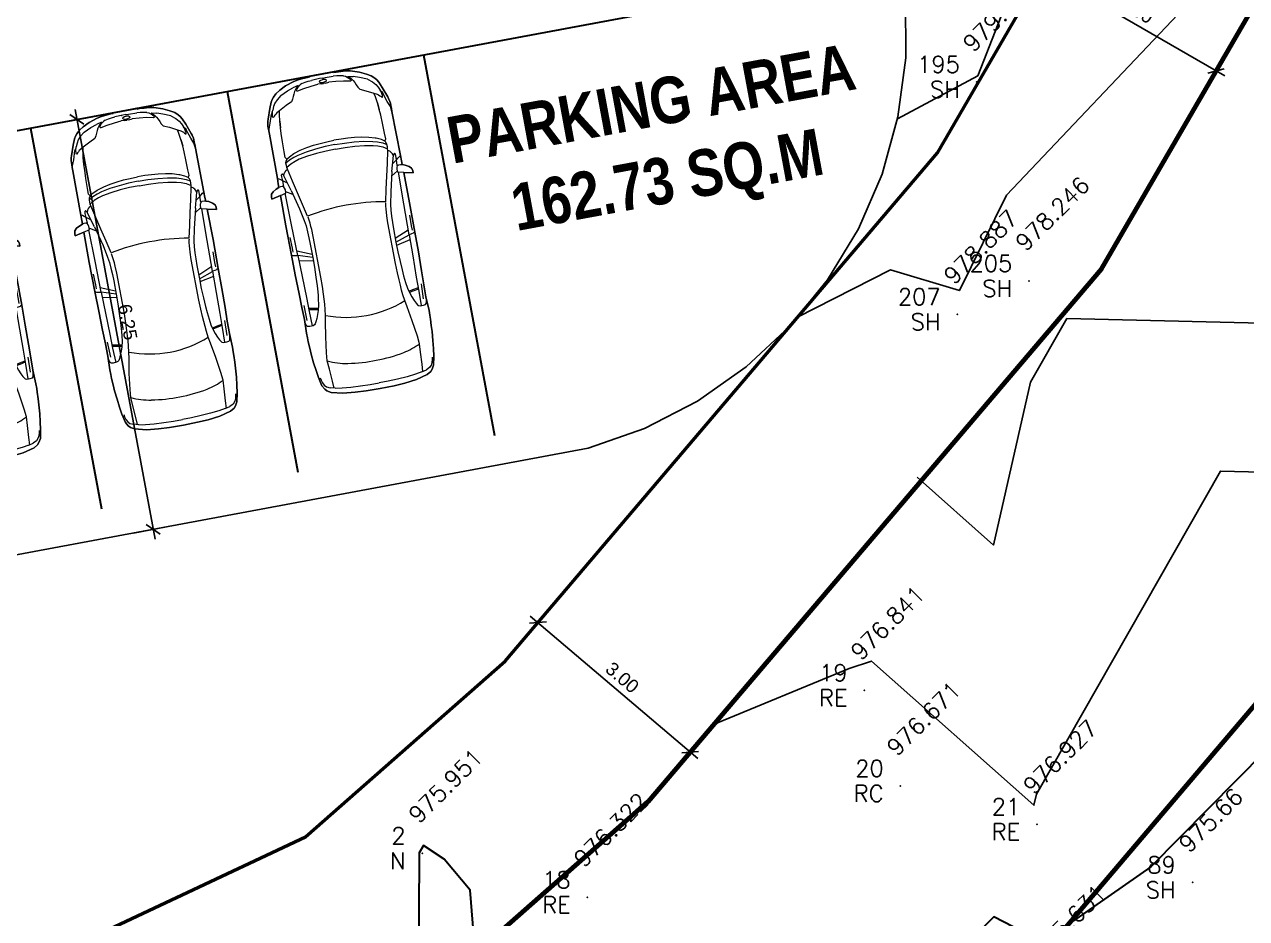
# Model space of a CAD drawing. Header units: metres. Extents: x 319894 to 3389272, y 120 to 6136017.
# Drawn here: x 321063.72 to 321082.06, y 3067878.59 to 3067892.01 of the extents above; entities that cross this region are included whole.
import ezdxf
from ezdxf.enums import TextEntityAlignment as Align

# ---------------------------------------------------------------- set-up
doc = ezdxf.new("R2010")
doc.units = ezdxf.units.M
doc.header["$MEASUREMENT"] = 0
doc.layers.get('Defpoints').update_dxf_attribs({"color": 254})
for name, color, linetype, lineweight in [('A-Furn', 254, 'Continuous', 0), ('a_MUEBLE', 255, 'Continuous', 5), ('wall', 4, 'Continuous', 30)]:
    doc.layers.add(name, color=color, linetype=linetype, lineweight=lineweight)
for name, color, linetype in [('Contour', 254, 'Continuous'), ('Index_Contour', 8, 'Continuous'), ('N', 7, 'Continuous'), ('Points', 7, 'Continuous'), ('Points-ELV', 6, 'Continuous'), ('Points-NUM', 4, 'Continuous'), ('Points-TXT', 3, 'Continuous'), ('RC', 7, 'Continuous'), ('RE', 7, 'Continuous'), ('S-DIM', 7, 'Continuous'), ('SH', 7, 'Continuous'), ('TEXT', 255, 'Continuous')]:
    doc.layers.add(name, color=color, linetype=linetype)
doc.styles.add('romans', font='romans.shx')
doc.styles.get("Standard").update_dxf_attribs({"font": 'arial.ttf'})
doc.dimstyles.get("Standard").update_dxf_attribs({"dimtxt": 0.2, "dimasz": 0.18, "dimexe": 0.2, "dimexo": 0.2, "dimgap": 0.09, "dimtad": 1, "dimzin": 0, "dimdsep": 46, "dimtxsty": 'Standard', "dimblk": 'OBLIQUE', "dimcen": 0.09, "dimdle": 0.15, "dimclrt": 7, "dimadec": 0, "dimazin": 0, "dimtfac": 1, "dimtofl": 0, "dimtmove": 0, "dimatfit": 3, "dimfxl": 0.3, "dimfxlon": 1, "dimtfillclr": 2, "dimtolj": 1, "dimtzin": 0, "dimarcsym": 0})

# ---------------------------------------------------------------- blocks, each defined once
blk = doc.blocks.new('POINTS')
at = {"layer": 'Points'}
blk.add_line((0, 0), (0, 0), dxfattribs=at)
blk.add_point((0, 0), dxfattribs=at)
at = {"layer": 'Points-ELV', "style": 'romans'}
blk.add_attdef('ELEV', text='', height=1, rotation=45, dxfattribs=at).set_placement((0, 0), align=Align.BOTTOM_LEFT)
at = {"layer": 'Points-NUM', "style": 'romans'}
blk.add_attdef('PTNUM', text='', height=1, dxfattribs=at).set_placement((0, 0), align=Align.BOTTOM_RIGHT)
at = {"layer": 'Points-TXT', "style": 'romans'}
blk.add_attdef('DESC', text='', height=1, dxfattribs=at).set_placement((0, 0), align=Align.BOTTOM_RIGHT)
blk = doc.blocks.new('SIT4')
at = {"color": 7}
for p, q in [((320356.818, 3067728.062, 1969.362), (320349.385, 3067719.328, 1969.362)), ((320356.818, 3067728.062, 987.586), (320349.385, 3067719.328, 987.586)), ((320349.385, 3067719.328, 987.586), (320356.818, 3067728.062, 987.586))]:
    blk.add_line(p, q, dxfattribs=at)
at = {"color": 1, "elevation": 987.586}
blk.add_lwpolyline([(320311.03, 3067797.459), (320298.566, 3067783.015), (320298.855, 3067776.316), (320293.441, 3067769.683), (320295.803, 3067764.568), (320294.773, 3067759.718), (320296.035, 3067743.401), (320300.28, 3067731.268), (320306.229, 3067716.969), (320315.045, 3067713.02), (320325.063, 3067714.996), (320328.066, 3067715.293), (320335.229, 3067717.481), (320341.617, 3067720.482), (320345.096, 3067723.545), (320351.898, 3067731.539), (320355.884, 3067738.417), (320358.002, 3067746.064), (320360.455, 3067757.695), (320361.102, 3067761.434), (320353.282, 3067760.331), (320350.46, 3067769.953), (320338.771, 3067776.828), (320320.261, 3067793.321)], dxfattribs=at)
at = {"color": 5, "lineweight": 30}
blk.add_lwpolyline([(320355.64, 3067725.6), (320352.637, 3067722.567), (320351.02, 3067721.438), (320350.284, 3067721.815), (320347.999, 3067719.494), (320346.825, 3067718.127), (320346.601, 3067716.252), (320346.086, 3067716.048), (320345.755, 3067715.993), (320343.635, 3067715.708), (320342.695, 3067715.801), (320342.819, 3067717.381), (320342.426, 3067722.216), (320342.035, 3067722.683), (320341.726, 3067722.885), (320341.663, 3067722.775), (320341.629, 3067716.341), (320338.366, 3067719.827), (320337.394, 3067719.444), (320335.372, 3067719.18)], dxfattribs=at)
at = {"color": 1}
blk.add_lwpolyline([(320320.507, 3067730.79), (320320.617, 3067730.313), (320320.935, 3067729.478), (320321.365, 3067728.693), (320321.898, 3067727.975), (320322.524, 3067727.337), (320323.233, 3067726.791), (320324.009, 3067726.348), (320324.839, 3067726.014), (320325.706, 3067725.798), (320326.596, 3067725.703), (320327.489, 3067725.73), (320344.199, 3067728.846), (320345.043, 3067729.143), (320345.838, 3067729.552), (320346.569, 3067730.067), (320347.223, 3067730.676), (320347.788, 3067731.37), (320348.251, 3067732.135), (320348.606, 3067732.956), (320348.844, 3067733.818), (320348.963, 3067734.704), (320348.958, 3067735.598), (320348.889, 3067736.083)], dxfattribs=at)
at = {"layer": 'a_MUEBLE', "lineweight": 40, "elevation": 968}
blk.add_lwpolyline([(320315.045, 3067713.02), (320325.063, 3067714.996), (320328.066, 3067715.293), (320335.229, 3067717.481), (320341.617, 3067720.482), (320345.096, 3067723.545), (320351.898, 3067731.539), (320355.884, 3067738.417), (320358.002, 3067746.064), (320359.229, 3067751.88), (320360.085, 3067755.941), (320360.192, 3067756.448), (320360.325, 3067757.081), (320360.455, 3067757.695), (320360.686, 3067759.031), (320360.994, 3067760.813), (320361.263, 3067762.37), (320362.037, 3067766.842), (320362.183, 3067767.682), (320364.239, 3067775.249), (320364.696, 3067776.929), (320365.277, 3067779.069), (320365.385, 3067779.463), (320368.779, 3067785.533)], dxfattribs=at)
at = {"layer": 'Contour'}
for points in [[(320355.64, 3067725.6), (320352.637, 3067722.567), (320351.02, 3067721.438), (320350.284, 3067721.815), (320347.999, 3067719.494), (320346.825, 3067718.127), (320346.601, 3067716.252), (320346.086, 3067716.048), (320345.755, 3067715.993), (320343.635, 3067715.708), (320342.695, 3067715.801), (320342.819, 3067717.381), (320342.426, 3067722.216), (320342.035, 3067722.683), (320341.726, 3067722.885), (320341.663, 3067722.775), (320341.629, 3067716.341), (320338.366, 3067719.827), (320337.394, 3067719.444), (320335.372, 3067719.18)], [(320370.484, 3067767.141), (320368.364, 3067759.753), (320367.272, 3067758.379), (320363.993, 3067748.111), (320363.258, 3067749.644), (320362.436, 3067747.925), (320360.982, 3067748.299), (320360.754, 3067748.046), (320360.514, 3067747.484), (320358.769, 3067740.897), (320357.765, 3067741.064), (320355.976, 3067739.164), (320355.192, 3067738.679), (320354.901, 3067738.359), (320354.18, 3067737.182), (320353.301, 3067735.546), (320353.14, 3067735.455), (320350.472, 3067732.643), (320349.766, 3067731.211), (320348.731, 3067731.523), (320347.328, 3067730.805)], [(320371.276, 3067761.041), (320368.375, 3067757.393), (320365.243, 3067747.588), (320365.622, 3067745.543), (320365.598, 3067745.371), (320365.454, 3067744.855), (320362.733, 3067738.945), (320362.561, 3067736.009), (320362.267, 3067735.622), (320360.886, 3067733.211), (320360.785, 3067733.096), (320359.505, 3067732.26), (320359.015, 3067732.806), (320356.796, 3067733.422), (320355.04, 3067733.944), (320354.794, 3067733.674), (320354.358, 3067733.297), (320354.489, 3067731.915), (320354.932, 3067730.709), (320351.379, 3067730.792), (320350.834, 3067729.836), (320350.276, 3067727.394), (320349.131, 3067728.41)], [(320374.188, 3067762.329), (320369.478, 3067756.407), (320366.782, 3067747.965), (320367.108, 3067746.204), (320366.978, 3067745.276), (320366.199, 3067742.498), (320364.337, 3067738.451), (320364.219, 3067736.441), (320363.109, 3067734.98), (320362.204, 3067733.4), (320360.431, 3067731.377), (320358.033, 3067729.81), (320358.153, 3067728.922), (320356.948, 3067727.823), (320356.642, 3067728.433), (320353.684, 3067728.503), (320350.923, 3067723.657), (320350.885, 3067723.491), (320348.448, 3067725.654), (320348.112, 3067725.544), (320346.078, 3067724.7)]]:
    blk.add_lwpolyline(points, dxfattribs=at)
at = {"layer": 'Index_Contour'}
blk.add_lwpolyline([(320350.654, 3067736), (320350.045, 3067734.433), (320348.837, 3067733.789)], dxfattribs=at)
at = {"layer": 'N', "linetype": 'Continuous'}
ref = blk.add_blockref('POINTS', (320341.708, 3067722.771, 975.951), dxfattribs=at)
ref.add_attrib('PTNUM', '2', dxfattribs={"layer": 'Points-NUM', "height": 0.25, "style": 'romans'}).set_placement((320341.458, 3067722.833, 975.951), align=Align.BOTTOM_RIGHT)
ref.add_attrib('DESC', 'N', dxfattribs={"layer": 'Points-TXT', "height": 0.25, "style": 'romans'}).set_placement((320341.458, 3067722.458, 975.951), align=Align.BOTTOM_RIGHT)
ref.add_attrib('ELEV', '975.951', dxfattribs={"layer": 'Points-ELV', "height": 0.25, "rotation": 45, "style": 'romans'}).set_placement((320341.708, 3067723.146, 975.951), align=Align.BOTTOM_LEFT)
at = {"layer": 'RC', "linetype": 'Continuous'}
ref = blk.add_blockref('POINTS', (320348.882, 3067723.781, 976.671), dxfattribs=at)
ref.add_attrib('PTNUM', '20', dxfattribs={"layer": 'Points-NUM', "height": 0.25, "style": 'romans'}).set_placement((320348.632, 3067723.843, 976.671), align=Align.BOTTOM_RIGHT)
ref.add_attrib('DESC', 'RC', dxfattribs={"layer": 'Points-TXT', "height": 0.25, "style": 'romans'}).set_placement((320348.632, 3067723.468, 976.671), align=Align.BOTTOM_RIGHT)
ref.add_attrib('ELEV', '976.671', dxfattribs={"layer": 'Points-ELV', "height": 0.25, "rotation": 45, "style": 'romans'}).set_placement((320348.882, 3067724.156, 976.671), align=Align.BOTTOM_LEFT)
at = {"layer": 'RE', "linetype": 'Continuous'}
ref = blk.add_blockref('POINTS', (320348.34, 3067725.216, 976.841), dxfattribs=at)
ref.add_attrib('PTNUM', '19', dxfattribs={"layer": 'Points-NUM', "height": 0.25, "style": 'romans'}).set_placement((320348.09, 3067725.278, 976.841), align=Align.BOTTOM_RIGHT)
ref.add_attrib('DESC', 'RE', dxfattribs={"layer": 'Points-TXT', "height": 0.25, "style": 'romans'}).set_placement((320348.09, 3067724.903, 976.841), align=Align.BOTTOM_RIGHT)
ref.add_attrib('ELEV', '976.841', dxfattribs={"layer": 'Points-ELV', "height": 0.25, "rotation": 45, "style": 'romans'}).set_placement((320348.34, 3067725.591, 976.841), align=Align.BOTTOM_LEFT)
ref = blk.add_blockref('POINTS', (320350.93, 3067723.206, 976.927), dxfattribs=at)
ref.add_attrib('PTNUM', '21', dxfattribs={"layer": 'Points-NUM', "height": 0.25, "style": 'romans'}).set_placement((320350.68, 3067723.268, 976.927), align=Align.BOTTOM_RIGHT)
ref.add_attrib('DESC', 'RE', dxfattribs={"layer": 'Points-TXT', "height": 0.25, "style": 'romans'}).set_placement((320350.68, 3067722.893, 976.927), align=Align.BOTTOM_RIGHT)
ref.add_attrib('ELEV', '976.927', dxfattribs={"layer": 'Points-ELV', "height": 0.25, "rotation": 45, "style": 'romans'}).set_placement((320350.93, 3067723.581, 976.927), align=Align.BOTTOM_LEFT)
ref = blk.add_blockref('POINTS', (320344.186, 3067722.111, 976.322), dxfattribs=at)
ref.add_attrib('PTNUM', '18', dxfattribs={"layer": 'Points-NUM', "height": 0.25, "style": 'romans'}).set_placement((320343.936, 3067722.173, 976.322), align=Align.BOTTOM_RIGHT)
ref.add_attrib('DESC', 'RE', dxfattribs={"layer": 'Points-TXT', "height": 0.25, "style": 'romans'}).set_placement((320343.936, 3067721.798, 976.322), align=Align.BOTTOM_RIGHT)
ref.add_attrib('ELEV', '976.322', dxfattribs={"layer": 'Points-ELV', "height": 0.25, "rotation": 45, "style": 'romans'}).set_placement((320344.186, 3067722.486, 976.322), align=Align.BOTTOM_LEFT)
at = {"layer": 'SH', "linetype": 'Continuous'}
ref = blk.add_blockref('POINTS', (320350.025, 3067734.342, 979.995), dxfattribs=at)
ref.add_attrib('PTNUM', '195', dxfattribs={"layer": 'Points-NUM', "height": 0.25, "style": 'romans'}).set_placement((320349.775, 3067734.404, 979.995), align=Align.BOTTOM_RIGHT)
ref.add_attrib('DESC', 'SH', dxfattribs={"layer": 'Points-TXT', "height": 0.25, "style": 'romans'}).set_placement((320349.775, 3067734.029, 979.995), align=Align.BOTTOM_RIGHT)
ref.add_attrib('ELEV', '979.995', dxfattribs={"layer": 'Points-ELV', "height": 0.25, "rotation": 45, "style": 'romans'}).set_placement((320350.025, 3067734.717, 979.995), align=Align.BOTTOM_LEFT)
ref = blk.add_blockref('POINTS', (320350.812, 3067731.356, 978.246), dxfattribs=at)
ref.add_attrib('PTNUM', '205', dxfattribs={"layer": 'Points-NUM', "height": 0.25, "style": 'romans'}).set_placement((320350.562, 3067731.418, 978.246), align=Align.BOTTOM_RIGHT)
ref.add_attrib('DESC', 'SH', dxfattribs={"layer": 'Points-TXT', "height": 0.25, "style": 'romans'}).set_placement((320350.562, 3067731.043, 978.246), align=Align.BOTTOM_RIGHT)
ref.add_attrib('ELEV', '978.246', dxfattribs={"layer": 'Points-ELV', "height": 0.25, "rotation": 45, "style": 'romans'}).set_placement((320350.812, 3067731.731, 978.246), align=Align.BOTTOM_LEFT)
ref = blk.add_blockref('POINTS', (320349.737, 3067730.856, 978.887), dxfattribs=at)
ref.add_attrib('PTNUM', '207', dxfattribs={"layer": 'Points-NUM', "height": 0.25, "style": 'romans'}).set_placement((320349.487, 3067730.918, 978.887), align=Align.BOTTOM_RIGHT)
ref.add_attrib('DESC', 'SH', dxfattribs={"layer": 'Points-TXT', "height": 0.25, "style": 'romans'}).set_placement((320349.487, 3067730.543, 978.887), align=Align.BOTTOM_RIGHT)
ref.add_attrib('ELEV', '978.887', dxfattribs={"layer": 'Points-ELV', "height": 0.25, "rotation": 45, "style": 'romans'}).set_placement((320349.737, 3067731.231, 978.887), align=Align.BOTTOM_LEFT)
ref = blk.add_blockref('POINTS', (320353.264, 3067722.333, 975.66), dxfattribs=at)
ref.add_attrib('PTNUM', '89', dxfattribs={"layer": 'Points-NUM', "height": 0.25, "style": 'romans'}).set_placement((320353.014, 3067722.395, 975.66), align=Align.BOTTOM_RIGHT)
ref.add_attrib('DESC', 'SH', dxfattribs={"layer": 'Points-TXT', "height": 0.25, "style": 'romans'}).set_placement((320353.014, 3067722.02, 975.66), align=Align.BOTTOM_RIGHT)
ref.add_attrib('ELEV', '975.66', dxfattribs={"layer": 'Points-ELV', "height": 0.25, "rotation": 45, "style": 'romans'}).set_placement((320353.264, 3067722.708, 975.66), align=Align.BOTTOM_LEFT)
ref = blk.add_blockref('POINTS', (320351.056, 3067720.735, 975.631), dxfattribs=at)
ref.add_attrib('PTNUM', '88', dxfattribs={"layer": 'Points-NUM', "height": 0.25, "style": 'romans'}).set_placement((320350.806, 3067720.797, 975.631), align=Align.BOTTOM_RIGHT)
ref.add_attrib('DESC', 'SH', dxfattribs={"layer": 'Points-TXT', "height": 0.25, "style": 'romans'}).set_placement((320350.806, 3067720.422, 975.631), align=Align.BOTTOM_RIGHT)
ref.add_attrib('ELEV', '975.631', dxfattribs={"layer": 'Points-ELV', "height": 0.25, "rotation": 45, "style": 'romans'}).set_placement((320351.056, 3067721.11, 975.631), align=Align.BOTTOM_LEFT)
blk = doc.blocks.new('car]')
for p, q in [((110622.64, 35320.54), (110619.99, 35320.3)), ((110619.99, 35320.3), (110622.64, 35320.54)), ((110625.15, 35320.69), (110622.64, 35320.54)), ((110622.64, 35320.54), (110625.15, 35320.69)), ((110626.52, 35320.73), (110625.15, 35320.69)), ((110625.15, 35320.69), (110626.52, 35320.73)), ((110639.51, 35321.13), (110626.52, 35321.13)), ((110626.52, 35321.13), (110626.52, 35320.73)), ((110626.52, 35320.73), (110626.52, 35321.13)), ((110626.52, 35321.13), (110639.51, 35321.13)), ((110639.51, 35320.73), (110639.51, 35321.13)), ((110639.51, 35321.13), (110639.51, 35320.73)), ((110640.89, 35320.69), (110639.51, 35320.73)), ((110639.51, 35320.73), (110640.89, 35320.69)), ((110643.4, 35320.54), (110640.89, 35320.69)), ((110640.89, 35320.69), (110643.4, 35320.54)), ((110646.05, 35320.3), (110643.4, 35320.54)), ((110643.4, 35320.54), (110646.05, 35320.3)), ((110606.9, 35315.14), (110605.24, 35313.61)), ((110605.24, 35313.61), (110606.9, 35315.14)), ((110609.26, 35316.6), (110606.9, 35315.14)), ((110606.9, 35315.14), (110609.26, 35316.6)), ((110609.29, 35313.74), (110606.91, 35311.87)), ((110612.83, 35318.33), (110609.26, 35316.6)), ((110609.26, 35316.6), (110612.83, 35318.33)), ((110609.29, 35313.74), (110613.28, 35315.48)), ((110617.54, 35319.87), (110612.83, 35318.33)), ((110612.83, 35318.33), (110617.54, 35319.87)), ((110613.28, 35315.48), (110616.5, 35316.6)), ((110616.94, 35314.43), (110616.28, 35313.21)), ((110619.47, 35317.26), (110616.5, 35316.6)), ((110617.89, 35315.78), (110616.94, 35314.43)), ((110619.99, 35320.3), (110617.54, 35319.87)), ((110617.54, 35319.87), (110619.99, 35320.3)), ((110618.85, 35316.71), (110617.89, 35315.78)), ((110618.08, 35315.19), (110618.07, 35314.79)), ((110618.07, 35314.79), (110618.17, 35314.64)), ((110618.93, 35316.18), (110618.08, 35315.19)), ((110618.17, 35314.64), (110618.43, 35314.51)), ((110618.43, 35314.51), (110618.76, 35314.5)), ((110618.76, 35314.5), (110622.12, 35315.18)), ((110619.47, 35317.26), (110618.85, 35316.71)), ((110620.59, 35317.48), (110618.93, 35316.18)), ((110621.63, 35317.93), (110620.59, 35317.48)), ((110621.63, 35317.93), (110622.5, 35318.15)), ((110622.12, 35315.18), (110626.22, 35315.71)), ((110622.5, 35318.15), (110623.46, 35318.33)), ((110623.46, 35318.33), (110625.12, 35318.55)), ((110625.12, 35318.55), (110627.03, 35318.7)), ((110626.22, 35315.71), (110630.03, 35315.97)), ((110631.44, 35318.88), (110627.03, 35318.7)), ((110631.92, 35315.8), (110630.03, 35315.97)), ((110630.76, 35318.86), (110630.78, 35318.86)), ((110631.18, 35317.55), (110631.11, 35317.38)), ((110631.11, 35317.06), (110631.11, 35317.38)), ((110631.11, 35317.06), (110631.18, 35316.9)), ((110631.48, 35317.77), (110631.18, 35317.55)), ((110631.18, 35316.9), (110631.48, 35316.67)), ((110633.02, 35318.87), (110631.44, 35318.88)), ((110631.48, 35317.77), (110632.09, 35317.92)), ((110631.48, 35316.67), (110632.09, 35316.52)), ((110631.92, 35315.8), (110633.05, 35315.8)), ((110632.09, 35317.92), (110632.7, 35317.99)), ((110632.09, 35316.52), (110632.56, 35316.46)), ((110632.56, 35316.46), (110633.05, 35316.44)), ((110632.7, 35317.99), (110633.02, 35317.99)), ((110633.48, 35316.46), (110632.99, 35316.44)), ((110634.12, 35315.8), (110632.99, 35315.8)), ((110633.02, 35318.87), (110634.59, 35318.88)), ((110633.33, 35317.99), (110633.02, 35317.99)), ((110633.95, 35317.92), (110633.33, 35317.99)), ((110633.95, 35316.52), (110633.48, 35316.46)), ((110634.55, 35317.77), (110633.95, 35317.92)), ((110634.55, 35316.67), (110633.95, 35316.52)), ((110634.12, 35315.8), (110636, 35315.97)), ((110634.55, 35317.77), (110634.85, 35317.55)), ((110634.85, 35316.9), (110634.55, 35316.67)), ((110634.59, 35318.88), (110639, 35318.7)), ((110634.85, 35317.55), (110634.92, 35317.38)), ((110634.92, 35317.06), (110634.85, 35316.9)), ((110634.92, 35317.06), (110634.92, 35317.38)), ((110635.28, 35318.86), (110635.25, 35318.86)), ((110639.81, 35315.71), (110636, 35315.97)), ((110640.92, 35318.55), (110639, 35318.7)), ((110643.92, 35315.18), (110639.81, 35315.71)), ((110642.58, 35318.33), (110640.92, 35318.55)), ((110643.54, 35318.15), (110642.58, 35318.33)), ((110644.41, 35317.93), (110643.54, 35318.15)), ((110647.27, 35314.5), (110643.92, 35315.18)), ((110644.41, 35317.93), (110645.45, 35317.48)), ((110645.45, 35317.48), (110647.1, 35316.18)), ((110648.49, 35319.87), (110646.05, 35320.3)), ((110646.05, 35320.3), (110648.49, 35319.87)), ((110646.57, 35317.26), (110647.19, 35316.71)), ((110646.57, 35317.26), (110649.53, 35316.6)), ((110647.1, 35316.18), (110647.96, 35315.19)), ((110647.19, 35316.71), (110648.14, 35315.78)), ((110647.6, 35314.51), (110647.27, 35314.5)), ((110647.87, 35314.64), (110647.6, 35314.51)), ((110647.96, 35314.79), (110647.87, 35314.64)), ((110647.96, 35315.19), (110647.96, 35314.79)), ((110648.14, 35315.78), (110649.1, 35314.43)), ((110653.2, 35318.33), (110648.49, 35319.87)), ((110648.49, 35319.87), (110653.2, 35318.33)), ((110649.1, 35314.43), (110649.75, 35313.21)), ((110652.76, 35315.48), (110649.53, 35316.6)), ((110656.75, 35313.74), (110652.76, 35315.48)), ((110656.78, 35316.6), (110653.2, 35318.33)), ((110653.2, 35318.33), (110656.78, 35316.6)), ((110656.75, 35313.74), (110659.12, 35311.87)), ((110659.13, 35315.14), (110656.78, 35316.6)), ((110656.78, 35316.6), (110659.13, 35315.14)), ((110660.8, 35313.61), (110659.13, 35315.14)), ((110659.13, 35315.14), (110660.8, 35313.61)), ((110602.21, 35307.93), (110600.22, 35302.39)), ((110600.22, 35302.39), (110602.21, 35307.93)), ((110603.59, 35311.15), (110602.21, 35307.93)), ((110602.21, 35307.93), (110603.59, 35311.15)), ((110604.35, 35312.45), (110603.59, 35311.15)), ((110603.59, 35311.15), (110604.35, 35312.45)), ((110604.42, 35308.56), (110603.63, 35306.7)), ((110605.24, 35313.61), (110604.35, 35312.45)), ((110604.35, 35312.45), (110605.24, 35313.61)), ((110605.42, 35310.19), (110604.42, 35308.56)), ((110606.91, 35311.87), (110605.42, 35310.19)), ((110611.21, 35307.88), (110607.17, 35305.8)), ((110614.3, 35309.33), (110611.21, 35307.88)), ((110614.64, 35309.71), (110614.3, 35309.33)), ((110615.13, 35310.55), (110614.64, 35309.71)), ((110615.73, 35311.94), (110615.13, 35310.55)), ((110616.28, 35313.21), (110615.73, 35311.94)), ((110649.75, 35313.21), (110650.31, 35311.94)), ((110650.31, 35311.94), (110650.91, 35310.55)), ((110650.9, 35310.55), (110651.39, 35309.71)), ((110651.39, 35309.71), (110651.74, 35309.33)), ((110651.74, 35309.33), (110654.82, 35307.88)), ((110654.82, 35307.88), (110658.86, 35305.8)), ((110659.12, 35311.87), (110660.61, 35310.19)), ((110660.61, 35310.19), (110661.62, 35308.56)), ((110661.69, 35312.45), (110660.8, 35313.61)), ((110660.8, 35313.61), (110661.69, 35312.45)), ((110661.62, 35308.56), (110662.4, 35306.7)), ((110662.45, 35311.15), (110661.69, 35312.45)), ((110661.69, 35312.45), (110662.45, 35311.15)), ((110663.82, 35307.93), (110662.45, 35311.15)), ((110662.45, 35311.15), (110663.82, 35307.93)), ((110665.81, 35302.39), (110663.82, 35307.93)), ((110663.82, 35307.93), (110665.81, 35302.39)), ((110599.96, 35301.45), (110599.58, 35299.7)), ((110599.58, 35299.7), (110599.96, 35301.45)), ((110600.22, 35302.39), (110599.96, 35301.45)), ((110599.96, 35301.45), (110600.22, 35302.39)), ((110600.98, 35300.06), (110602.52, 35304.84)), ((110602.98, 35305.82), (110602.52, 35304.84)), ((110602.9, 35303.23), (110602.95, 35303.71)), ((110603, 35302.79), (110602.9, 35303.23)), ((110602.95, 35303.71), (110602.98, 35304.26)), ((110603.36, 35306.35), (110602.98, 35305.82)), ((110602.98, 35304.26), (110603.2, 35305.4)), ((110603.17, 35302.75), (110603, 35302.79)), ((110603.35, 35302.83), (110603.17, 35302.75)), ((110603.2, 35305.4), (110603.44, 35306.13)), ((110603.75, 35303.35), (110603.35, 35302.83)), ((110603.63, 35306.7), (110603.36, 35306.35)), ((110603.44, 35306.13), (110603.63, 35306.7)), ((110604.25, 35303.85), (110603.75, 35303.35)), ((110604.89, 35304.4), (110604.25, 35303.85)), ((110605.55, 35304.89), (110604.89, 35304.4)), ((110607.17, 35305.8), (110605.55, 35304.89)), ((110606.29, 35300.28), (110606.79, 35303.72)), ((110606.79, 35303.72), (110607.17, 35305.8)), ((110659.24, 35303.72), (110658.86, 35305.8)), ((110658.86, 35305.8), (110660.49, 35304.89)), ((110659.75, 35300.28), (110659.24, 35303.72)), ((110660.49, 35304.89), (110661.15, 35304.4)), ((110661.15, 35304.4), (110661.78, 35303.85)), ((110661.78, 35303.85), (110662.28, 35303.35)), ((110662.28, 35303.35), (110662.69, 35302.83)), ((110662.4, 35306.7), (110662.67, 35306.35)), ((110662.6, 35306.13), (110662.4, 35306.7)), ((110662.83, 35305.4), (110662.6, 35306.13)), ((110662.67, 35306.35), (110663.06, 35305.82)), ((110662.69, 35302.83), (110662.87, 35302.75)), ((110663.05, 35304.26), (110662.83, 35305.4)), ((110662.87, 35302.75), (110663.03, 35302.79)), ((110663.03, 35302.79), (110663.13, 35303.23)), ((110663.09, 35303.71), (110663.05, 35304.26)), ((110663.06, 35305.82), (110663.51, 35304.84)), ((110663.13, 35303.23), (110663.09, 35303.71)), ((110665.05, 35300.06), (110663.51, 35304.84)), ((110666.07, 35301.45), (110665.81, 35302.39)), ((110665.81, 35302.39), (110666.07, 35301.45)), ((110666.45, 35299.7), (110666.07, 35301.45)), ((110666.07, 35301.45), (110666.45, 35299.7)), ((110599.46, 35294.3), (110599.3, 35270.1)), ((110599.3, 35270.1), (110599.46, 35294.3)), ((110599.46, 35297.59), (110599.45, 35296.18)), ((110599.45, 35296.18), (110599.46, 35297.59)), ((110599.45, 35296.18), (110599.46, 35294.3)), ((110599.46, 35294.3), (110599.45, 35296.18)), ((110599.48, 35298.81), (110599.46, 35297.59)), ((110599.46, 35297.59), (110599.48, 35298.81)), ((110599.46, 35294.3), (110599.82, 35297.01)), ((110599.58, 35299.7), (110599.48, 35298.81)), ((110599.48, 35298.81), (110599.58, 35299.7)), ((110599.82, 35297.01), (110600.98, 35300.06)), ((110600.23, 35298.09), (110600.23, 35298.12)), ((110605.8, 35293.48), (110605.96, 35296.68)), ((110605.96, 35296.68), (110606.29, 35300.28)), ((110606.29, 35300.28), (110605.97, 35296.68)), ((110660.07, 35296.68), (110659.75, 35300.28)), ((110659.75, 35300.28), (110660.07, 35296.68)), ((110660.24, 35293.48), (110660.07, 35296.68)), ((110666.22, 35297.01), (110665.05, 35300.06)), ((110666.58, 35294.3), (110666.22, 35297.01)), ((110666.56, 35298.81), (110666.45, 35299.7)), ((110666.45, 35299.7), (110666.56, 35298.81)), ((110666.58, 35297.59), (110666.56, 35298.81)), ((110666.56, 35298.81), (110666.58, 35297.59)), ((110666.58, 35296.18), (110666.58, 35297.59)), ((110666.58, 35297.59), (110666.58, 35296.18)), ((110666.58, 35294.3), (110666.58, 35296.18)), ((110666.58, 35296.18), (110666.58, 35294.3)), ((110666.73, 35270.1), (110666.58, 35294.3)), ((110666.58, 35294.3), (110666.73, 35270.1)), ((110605.54, 35283.57), (110605.64, 35289)), ((110605.64, 35289), (110605.8, 35293.48)), ((110660.4, 35289), (110660.24, 35293.48)), ((110660.49, 35283.57), (110660.4, 35289)), ((110605.46, 35280.5), (110605.54, 35283.58)), ((110605.54, 35283.57), (110605.54, 35283.58)), ((110607.83, 35280.47), (110610.41, 35281.68)), ((110610.41, 35281.68), (110610.89, 35281.86)), ((110610.89, 35281.86), (110614.24, 35282.88)), ((110617.23, 35281.3), (110612.48, 35280.35)), ((110614.24, 35282.88), (110617.9, 35283.66)), ((110622.43, 35281.94), (110617.23, 35281.3)), ((110617.9, 35283.66), (110621.77, 35284.2)), ((110621.77, 35284.2), (110625.39, 35284.53)), ((110627.78, 35282.3), (110622.43, 35281.94)), ((110625.39, 35284.53), (110629.03, 35284.71)), ((110633.02, 35282.42), (110627.78, 35282.3)), ((110629.03, 35284.71), (110633.02, 35284.78)), ((110637, 35284.71), (110633.02, 35284.78)), ((110633.02, 35282.42), (110638.26, 35282.3)), ((110640.64, 35284.53), (110637, 35284.71)), ((110638.26, 35282.3), (110643.61, 35281.94)), ((110644.26, 35284.2), (110640.64, 35284.53)), ((110643.61, 35281.94), (110648.81, 35281.3)), ((110648.14, 35283.66), (110644.26, 35284.2)), ((110651.8, 35282.88), (110648.14, 35283.66)), ((110648.81, 35281.3), (110653.55, 35280.35)), ((110655.14, 35281.86), (110651.8, 35282.88)), ((110655.62, 35281.68), (110655.14, 35281.86)), ((110658.21, 35280.47), (110655.62, 35281.68)), ((110660.49, 35283.57), (110660.49, 35283.58)), ((110660.57, 35280.5), (110660.49, 35283.58)), ((110605.35, 35276.11), (110605.38, 35277.41)), ((110605.43, 35274.98), (110605.35, 35276.11)), ((110605.38, 35277.41), (110605.69, 35278.66)), ((110607.47, 35278.64), (110605.38, 35277.41)), ((110607.83, 35276.48), (110605.43, 35274.98)), ((110605.55, 35274.06), (110605.43, 35274.98)), ((110606.18, 35279.37), (110605.46, 35280.5)), ((110606.18, 35279.37), (110605.69, 35278.66)), ((110605.69, 35278.66), (110605.69, 35278.66)), ((110606.18, 35279.37), (110607.83, 35280.47)), ((110606.18, 35279.37), (110606.18, 35279.37)), ((110610.06, 35279.66), (110607.47, 35278.64)), ((110610.37, 35277.45), (110607.83, 35276.48)), ((110612.48, 35280.35), (110610.06, 35279.66)), ((110612.77, 35278.14), (110610.37, 35277.45)), ((110617.44, 35279), (110612.77, 35278.14)), ((110622.54, 35279.57), (110617.44, 35279)), ((110627.82, 35279.88), (110622.54, 35279.57)), ((110633.02, 35279.97), (110627.82, 35279.88)), ((110633.02, 35279.97), (110638.21, 35279.88)), ((110638.21, 35279.88), (110643.49, 35279.57)), ((110643.49, 35279.57), (110648.6, 35279)), ((110648.6, 35279), (110653.26, 35278.14)), ((110653.26, 35278.14), (110655.67, 35277.45)), ((110653.55, 35280.35), (110655.98, 35279.66)), ((110655.67, 35277.45), (110658.21, 35276.48)), ((110655.98, 35279.66), (110658.57, 35278.64)), ((110659.85, 35279.37), (110658.21, 35280.47)), ((110658.21, 35276.48), (110660.6, 35274.98)), ((110658.57, 35278.64), (110660.65, 35277.41)), ((110659.85, 35279.37), (110660.57, 35280.5)), ((110659.85, 35279.37), (110659.85, 35279.37)), ((110659.85, 35279.37), (110660.35, 35278.66)), ((110660.35, 35278.66), (110660.34, 35278.66)), ((110660.65, 35277.41), (110660.35, 35278.66)), ((110660.48, 35274.06), (110660.6, 35274.98)), ((110660.6, 35274.98), (110660.68, 35276.11)), ((110660.68, 35276.11), (110660.65, 35277.41)), ((110599.3, 35270.1), (110599.26, 35267.22)), ((110599.26, 35267.22), (110599.3, 35270.1)), ((110600.18, 35269.67), (110599.3, 35270.1)), ((110600.98, 35269.06), (110600.18, 35269.67)), ((110601.9, 35268.32), (110600.98, 35269.06)), ((110601.83, 35270.59), (110601.88, 35271.44)), ((110601.9, 35268.32), (110601.83, 35270.59)), ((110601.88, 35271.44), (110601.92, 35271.65)), ((110602.01, 35265.2), (110601.9, 35268.32)), ((110604.2, 35266.69), (110601.9, 35268.32)), ((110601.92, 35271.65), (110602.03, 35271.86)), ((110602.15, 35271.98), (110602.03, 35271.86)), ((110602.29, 35271.98), (110602.15, 35271.98)), ((110602.44, 35271.88), (110602.29, 35271.98)), ((110602.44, 35271.88), (110602.55, 35271.72)), ((110602.55, 35271.72), (110602.71, 35271.42)), ((110602.71, 35271.42), (110602.98, 35270.9)), ((110602.98, 35270.9), (110603.41, 35271.88)), ((110605.4, 35262.51), (110602.98, 35270.9)), ((110603.41, 35271.88), (110603.9, 35272.67)), ((110603.9, 35272.67), (110604.24, 35273.09)), ((110604.24, 35273.09), (110604.6, 35273.47)), ((110604.6, 35273.47), (110605.55, 35274.06)), ((110607.04, 35267.3), (110605.55, 35274.06)), ((110605.55, 35274.06), (110605.55, 35274.06)), ((110659, 35267.3), (110660.48, 35274.06)), ((110660.48, 35274.06), (110660.48, 35274.06)), ((110661.44, 35273.47), (110660.48, 35274.06)), ((110660.64, 35262.51), (110663.05, 35270.9)), ((110661.8, 35273.09), (110661.44, 35273.47)), ((110662.14, 35272.67), (110661.8, 35273.09)), ((110661.84, 35266.69), (110664.14, 35268.32)), ((110662.63, 35271.88), (110662.14, 35272.67)), ((110663.05, 35270.9), (110662.63, 35271.88)), ((110663.32, 35271.42), (110663.05, 35270.9)), ((110663.49, 35271.72), (110663.32, 35271.42)), ((110663.6, 35271.88), (110663.49, 35271.72)), ((110663.6, 35271.88), (110663.74, 35271.98)), ((110663.74, 35271.98), (110663.88, 35271.98)), ((110663.88, 35271.98), (110664.01, 35271.86)), ((110664.12, 35271.65), (110664.01, 35271.86)), ((110664.03, 35265.2), (110664.14, 35268.32)), ((110664.16, 35271.44), (110664.12, 35271.65)), ((110664.14, 35268.32), (110664.2, 35270.59)), ((110664.14, 35268.32), (110665.05, 35269.06)), ((110664.2, 35270.59), (110664.16, 35271.44)), ((110665.05, 35269.06), (110665.85, 35269.67)), ((110665.85, 35269.67), (110666.73, 35270.1)), ((110666.77, 35267.22), (110666.73, 35270.1)), ((110666.73, 35270.1), (110666.77, 35267.22)), ((110594.64, 35262.37), (110594.31, 35260.97)), ((110594.31, 35260.97), (110594.64, 35262.37)), ((110595.82, 35263.55), (110594.64, 35262.37)), ((110594.64, 35262.37), (110595.82, 35263.55)), ((110597.68, 35264.64), (110595.82, 35263.55)), ((110595.82, 35263.55), (110597.68, 35264.64)), ((110599.25, 35265.17), (110597.68, 35264.64)), ((110597.68, 35264.64), (110599.25, 35265.17)), ((110599.24, 35260.84), (110602.41, 35261.6)), ((110599.26, 35267.22), (110599.25, 35265.17)), ((110599.25, 35265.17), (110599.26, 35267.22)), ((110600.12, 35265.46), (110599.25, 35265.17)), ((110601.16, 35265.46), (110600.12, 35265.46)), ((110601.53, 35265.27), (110601.16, 35265.46)), ((110601.83, 35264.99), (110601.53, 35265.27)), ((110602.01, 35265.2), (110601.74, 35265.07)), ((110602.19, 35264.25), (110601.83, 35264.99)), ((110602.31, 35244.29), (110602.07, 35261.51)), ((110602.41, 35263.27), (110602.19, 35264.25)), ((110602.41, 35261.6), (110602.41, 35263.27)), ((110606, 35260.1), (110602.41, 35262.34)), ((110605.4, 35262.51), (110608.07, 35251.88)), ((110608.56, 35260.64), (110607.04, 35267.3)), ((110657.48, 35260.64), (110659, 35267.3)), ((110660.64, 35262.51), (110657.97, 35251.88)), ((110660.03, 35260.1), (110663.62, 35262.34)), ((110663.62, 35263.27), (110663.84, 35264.25)), ((110663.62, 35261.6), (110663.62, 35263.27)), ((110666.8, 35260.84), (110663.62, 35261.6)), ((110663.72, 35244.29), (110663.96, 35261.51)), ((110663.84, 35264.25), (110664.21, 35264.99)), ((110664.03, 35265.2), (110664.29, 35265.07)), ((110664.21, 35264.99), (110664.5, 35265.27)), ((110664.5, 35265.27), (110664.88, 35265.46)), ((110664.88, 35265.46), (110665.91, 35265.46)), ((110665.91, 35265.46), (110666.78, 35265.17)), ((110666.78, 35265.17), (110666.77, 35267.22)), ((110666.77, 35267.22), (110666.78, 35265.17)), ((110668.35, 35264.64), (110666.78, 35265.17)), ((110666.78, 35265.17), (110668.35, 35264.64)), ((110670.22, 35263.55), (110668.35, 35264.64)), ((110668.35, 35264.64), (110670.22, 35263.55)), ((110671.4, 35262.37), (110670.22, 35263.55)), ((110670.22, 35263.55), (110671.4, 35262.37)), ((110671.72, 35260.97), (110671.4, 35262.37)), ((110671.4, 35262.37), (110671.72, 35260.97)), ((110594.31, 35260.97), (110594.31, 35259.7)), ((110594.31, 35259.7), (110594.31, 35260.97)), ((110594.31, 35259.7), (110599.24, 35260.84)), ((110599.24, 35260.84), (110594.31, 35259.7)), ((110599.24, 35260.84), (110599.15, 35244.23)), ((110599.15, 35244.23), (110599.24, 35260.84)), ((110610.12, 35253.82), (110608.56, 35260.64)), ((110655.92, 35253.82), (110657.48, 35260.64)), ((110666.89, 35244.23), (110666.8, 35260.84)), ((110666.8, 35260.84), (110671.72, 35259.7)), ((110671.72, 35259.7), (110666.8, 35260.84)), ((110666.8, 35260.84), (110666.89, 35244.23)), ((110671.72, 35259.7), (110671.72, 35260.97)), ((110671.72, 35260.97), (110671.72, 35259.7)), ((110608.07, 35251.88), (110609.37, 35245.25)), ((110611.6, 35247.17), (110610.12, 35253.82)), ((110654.44, 35247.17), (110655.92, 35253.82)), ((110657.97, 35251.88), (110656.66, 35245.25)), ((110599.15, 35244.23), (110599.22, 35228.24)), ((110599.22, 35228.24), (110599.15, 35244.23)), ((110602.55, 35227.41), (110602.31, 35244.29)), ((110609.37, 35245.25), (110609.79, 35242.18)), ((110609.79, 35242.18), (110610.01, 35239)), ((110611.71, 35246.64), (110611.73, 35246.62)), ((110612.03, 35244.95), (110611.72, 35246.62)), ((110612.25, 35243.24), (110612.03, 35244.95)), ((110612.39, 35241.5), (110612.25, 35243.24)), ((110612.48, 35239.68), (110612.39, 35241.5)), ((110653.55, 35239.68), (110653.65, 35241.5)), ((110653.65, 35241.5), (110653.79, 35243.24)), ((110653.79, 35243.24), (110654, 35244.95)), ((110654, 35244.95), (110654.31, 35246.62)), ((110654.32, 35246.64), (110654.31, 35246.62)), ((110656.25, 35242.18), (110656.02, 35239)), ((110656.66, 35245.25), (110656.25, 35242.18)), ((110663.49, 35227.41), (110663.72, 35244.29)), ((110666.81, 35228.24), (110666.89, 35244.23)), ((110666.89, 35244.23), (110666.81, 35228.24)), ((110600.38, 35231.8), (110600.29, 35237.68)), ((110610.01, 35239), (110610.17, 35235.57)), ((110610.17, 35235.57), (110610.28, 35232.1)), ((110612.62, 35235.83), (110612.48, 35239.68)), ((110612.62, 35213.56), (110612.62, 35235.83)), ((110653.41, 35235.83), (110653.55, 35239.68)), ((110653.41, 35213.56), (110653.41, 35235.83)), ((110655.87, 35235.57), (110655.75, 35232.1)), ((110656.02, 35239), (110655.87, 35235.57)), ((110665.65, 35231.8), (110665.75, 35237.68)), ((110599.22, 35228.24), (110599.31, 35217.48)), ((110599.22, 35228.24), (110600.02, 35227.88)), ((110599.31, 35217.48), (110599.22, 35228.24)), ((110600.33, 35229.53), (110600.38, 35231.8)), ((110602.51, 35229.95), (110610.27, 35226.69)), ((110610.28, 35232.1), (110610.26, 35224.78)), ((110655.75, 35232.1), (110655.77, 35224.78)), ((110663.52, 35229.95), (110655.77, 35226.69)), ((110665.71, 35229.53), (110665.65, 35231.8)), ((110666.81, 35228.24), (110666.01, 35227.88)), ((110666.72, 35217.48), (110666.81, 35228.24)), ((110666.81, 35228.24), (110666.72, 35217.48)), ((110600.02, 35227.88), (110600.1, 35227.86)), ((110600.1, 35227.86), (110600.22, 35227.84)), ((110600.22, 35227.84), (110601.17, 35227.66)), ((110601.17, 35227.66), (110602.55, 35227.41)), ((110602.55, 35227.41), (110602.73, 35215.79)), ((110610.26, 35224.78), (110602.55, 35227.36)), ((110602.59, 35224.56), (110610.23, 35222.99)), ((110610.26, 35224.78), (110610.17, 35219.48)), ((110655.77, 35224.78), (110663.49, 35227.36)), ((110655.77, 35224.78), (110655.86, 35219.48)), ((110663.44, 35224.56), (110655.8, 35222.99)), ((110663.49, 35227.41), (110663.3, 35215.79)), ((110664.86, 35227.66), (110663.49, 35227.41)), ((110665.82, 35227.84), (110664.86, 35227.66)), ((110665.94, 35227.86), (110665.82, 35227.84)), ((110666.01, 35227.88), (110665.94, 35227.86)), ((110599.31, 35217.48), (110599.49, 35207.02)), ((110599.49, 35207.02), (110599.31, 35217.48)), ((110602.73, 35215.79), (110602.92, 35204.31)), ((110610.17, 35219.48), (110609.99, 35214.19)), ((110655.86, 35219.48), (110656.05, 35214.19)), ((110663.3, 35215.79), (110663.12, 35204.31)), ((110666.54, 35207.02), (110666.72, 35217.48)), ((110666.72, 35217.48), (110666.54, 35207.02)), ((110609.75, 35209.45), (110609.52, 35206.2)), ((110609.99, 35214.19), (110609.75, 35209.45)), ((110612.3, 35204.48), (110612.48, 35208.47)), ((110612.48, 35208.47), (110612.62, 35213.56)), ((110653.56, 35208.47), (110653.41, 35213.56)), ((110653.74, 35204.48), (110653.56, 35208.47)), ((110656.05, 35214.19), (110656.28, 35209.45)), ((110656.28, 35209.45), (110656.51, 35206.2)), ((110599.49, 35207.02), (110599.65, 35199.51)), ((110599.65, 35199.51), (110599.49, 35207.02)), ((110602.92, 35204.31), (110603.02, 35196.65)), ((110609.12, 35202.46), (110608.7, 35199.22)), ((110609.33, 35204.29), (110609.12, 35202.46)), ((110609.52, 35206.2), (110609.33, 35204.29)), ((110612.14, 35201.64), (110612.3, 35204.48)), ((110653.9, 35201.64), (110653.74, 35204.48)), ((110656.51, 35206.2), (110656.7, 35204.29)), ((110656.7, 35204.29), (110656.92, 35202.46)), ((110656.92, 35202.46), (110657.34, 35199.22)), ((110663.12, 35204.31), (110663.01, 35196.65)), ((110666.38, 35199.51), (110666.54, 35207.02)), ((110666.54, 35207.02), (110666.38, 35199.51)), ((110599.65, 35199.51), (110599.73, 35192.85)), ((110599.73, 35192.85), (110599.65, 35199.51)), ((110601.16, 35192.07), (110600.89, 35200.22)), ((110603, 35198.46), (110606.12, 35197.83)), ((110603.01, 35197.75), (110606.13, 35197.11)), ((110603.02, 35196.65), (110603.24, 35188.7)), ((110606.12, 35197.83), (110608.24, 35197.42)), ((110606.13, 35197.11), (110608.07, 35196.74)), ((110607.96, 35196.34), (110607.25, 35194.25)), ((110608.7, 35199.22), (110607.96, 35196.34)), ((110611.28, 35192.95), (110611.71, 35196.18)), ((110611.71, 35196.18), (110611.95, 35198.89)), ((110611.95, 35198.89), (110612.14, 35201.64)), ((110654.08, 35198.89), (110653.9, 35201.64)), ((110654.33, 35196.18), (110654.08, 35198.89)), ((110654.76, 35192.95), (110654.33, 35196.18)), ((110657.34, 35199.22), (110658.07, 35196.34)), ((110659.92, 35197.83), (110657.8, 35197.42)), ((110659.91, 35197.11), (110657.97, 35196.74)), ((110658.07, 35196.34), (110658.79, 35194.25)), ((110663.03, 35197.75), (110659.91, 35197.11)), ((110663.04, 35198.46), (110659.92, 35197.83)), ((110663.01, 35196.65), (110662.8, 35188.7)), ((110664.87, 35192.07), (110665.15, 35200.22)), ((110666.3, 35192.85), (110666.38, 35199.51)), ((110666.38, 35199.51), (110666.3, 35192.85)), ((110599.73, 35192.85), (110599.47, 35185.35)), ((110599.47, 35185.35), (110599.73, 35192.85)), ((110599.78, 35191.43), (110599.73, 35192.85)), ((110599.94, 35190.27), (110599.78, 35191.43)), ((110600.25, 35189.23), (110599.94, 35190.27)), ((110600.72, 35188.84), (110600.25, 35189.23)), ((110601.86, 35188.67), (110600.72, 35188.84)), ((110604.56, 35188.98), (110603.73, 35188.71)), ((110605.04, 35189.54), (110604.56, 35188.98)), ((110605.59, 35190.51), (110605.04, 35189.54)), ((110606.39, 35192.13), (110605.59, 35190.51)), ((110607.25, 35194.25), (110606.39, 35192.13)), ((110609.38, 35181.54), (110610.71, 35189.51)), ((110610.71, 35189.51), (110611.28, 35192.95)), ((110655.32, 35189.51), (110654.76, 35192.95)), ((110656.66, 35181.54), (110655.32, 35189.51)), ((110658.79, 35194.25), (110659.65, 35192.13)), ((110659.65, 35192.13), (110660.44, 35190.51)), ((110660.44, 35190.51), (110660.99, 35189.54)), ((110660.99, 35189.54), (110661.47, 35188.98)), ((110661.47, 35188.98), (110662.3, 35188.71)), ((110664.17, 35188.67), (110665.32, 35188.84)), ((110665.32, 35188.84), (110665.79, 35189.23)), ((110665.79, 35189.23), (110666.1, 35190.27)), ((110666.1, 35190.27), (110666.25, 35191.43)), ((110666.25, 35191.43), (110666.3, 35192.85)), ((110666.57, 35185.35), (110666.3, 35192.85)), ((110666.3, 35192.85), (110666.57, 35185.35)), ((110599.47, 35185.35), (110599.47, 35182.82)), ((110599.47, 35182.82), (110599.47, 35185.35)), ((110599.47, 35182.82), (110599.53, 35180.68)), ((110599.53, 35180.68), (110599.47, 35182.82)), ((110603.73, 35188.71), (110601.86, 35188.67)), ((110662.3, 35188.71), (110664.17, 35188.67)), ((110666.5, 35180.68), (110666.57, 35182.82)), ((110666.57, 35182.82), (110666.5, 35180.68)), ((110666.57, 35182.82), (110666.57, 35185.35)), ((110666.57, 35185.35), (110666.57, 35182.82)), ((110599.53, 35180.68), (110599.77, 35177.14)), ((110599.77, 35177.14), (110599.53, 35180.68)), ((110599.77, 35177.14), (110599.91, 35173.85)), ((110599.91, 35173.85), (110599.77, 35177.14)), ((110608.17, 35172.97), (110609.38, 35181.54)), ((110657.87, 35172.97), (110656.66, 35181.54)), ((110666.13, 35173.85), (110666.27, 35177.14)), ((110666.27, 35177.14), (110666.13, 35173.85)), ((110666.27, 35177.14), (110666.5, 35180.68)), ((110666.5, 35180.68), (110666.27, 35177.14)), ((110599.91, 35173.85), (110600.34, 35169.11)), ((110600.34, 35169.11), (110599.91, 35173.85)), ((110600.34, 35169.11), (110600.85, 35164.75)), ((110600.85, 35164.75), (110600.34, 35169.11)), ((110607.75, 35168.69), (110608.17, 35172.97)), ((110658.29, 35168.69), (110657.87, 35172.97)), ((110665.19, 35164.75), (110665.7, 35169.11)), ((110665.7, 35169.11), (110665.19, 35164.75)), ((110665.7, 35169.11), (110666.13, 35173.85)), ((110666.13, 35173.85), (110665.7, 35169.11)), ((110600.85, 35164.75), (110601.48, 35160.73)), ((110601.48, 35160.73), (110600.85, 35164.75)), ((110608.05, 35164.05), (110607.75, 35168.69)), ((110608.46, 35157.56), (110608.05, 35164.05)), ((110657.58, 35157.56), (110657.98, 35164.05)), ((110657.98, 35164.05), (110658.29, 35168.69)), ((110664.55, 35160.73), (110665.19, 35164.75)), ((110665.19, 35164.75), (110664.55, 35160.73)), ((110601.48, 35160.73), (110602.48, 35155.96)), ((110602.48, 35155.96), (110601.48, 35160.73)), ((110602.37, 35160.35), (110602.61, 35159.1)), ((110602.48, 35155.96), (110603.61, 35153.94)), ((110603.61, 35153.94), (110602.48, 35155.96)), ((110602.61, 35159.1), (110603.06, 35157.59)), ((110603.06, 35157.59), (110603.76, 35156.17)), ((110603.76, 35156.17), (110604.82, 35155.05)), ((110608.72, 35153.68), (110608.46, 35157.56)), ((110657.32, 35153.68), (110657.58, 35157.56)), ((110662.28, 35156.17), (110661.22, 35155.05)), ((110662.97, 35157.59), (110662.28, 35156.17)), ((110662.42, 35153.94), (110663.56, 35155.96)), ((110663.56, 35155.96), (110662.42, 35153.94)), ((110663.43, 35159.1), (110662.97, 35157.59)), ((110663.66, 35160.35), (110663.43, 35159.1)), ((110663.56, 35155.96), (110664.55, 35160.73)), ((110664.55, 35160.73), (110663.56, 35155.96)), ((110603.61, 35153.94), (110604.6, 35152.87)), ((110604.6, 35152.87), (110603.61, 35153.94)), ((110604.6, 35152.87), (110606.73, 35151.68)), ((110606.73, 35151.68), (110604.6, 35152.87)), ((110604.82, 35155.05), (110606.65, 35154.22)), ((110609.31, 35153.52), (110606.65, 35154.22)), ((110606.73, 35151.68), (110612.9, 35150.11)), ((110612.9, 35150.11), (110606.73, 35151.68)), ((110609.31, 35153.52), (110612.94, 35152.95)), ((110612.9, 35150.11), (110619.44, 35149.33)), ((110619.44, 35149.33), (110612.9, 35150.11)), ((110612.94, 35152.95), (110617.64, 35152.49)), ((110617.64, 35152.49), (110622.83, 35152.18)), ((110619.44, 35149.33), (110625.35, 35149.01)), ((110625.35, 35149.01), (110619.44, 35149.33)), ((110622.83, 35152.18), (110628.1, 35152)), ((110628.1, 35152), (110633.02, 35151.96)), ((110637.94, 35152), (110633.02, 35151.96)), ((110643.2, 35152.18), (110637.94, 35152)), ((110640.68, 35149.01), (110646.6, 35149.33)), ((110646.6, 35149.33), (110640.68, 35149.01)), ((110648.39, 35152.49), (110643.2, 35152.18)), ((110646.6, 35149.33), (110653.13, 35150.11)), ((110653.13, 35150.11), (110646.6, 35149.33)), ((110653.1, 35152.95), (110648.39, 35152.49)), ((110656.73, 35153.52), (110653.09, 35152.95)), ((110653.13, 35150.11), (110659.3, 35151.68)), ((110659.3, 35151.68), (110653.13, 35150.11)), ((110656.73, 35153.52), (110659.38, 35154.22)), ((110659.3, 35151.68), (110661.43, 35152.87)), ((110661.43, 35152.87), (110659.3, 35151.68)), ((110661.22, 35155.05), (110659.38, 35154.22)), ((110661.43, 35152.87), (110662.42, 35153.94)), ((110662.42, 35153.94), (110661.43, 35152.87)), ((110625.35, 35149.01), (110633.02, 35148.91)), ((110633.02, 35148.91), (110625.35, 35149.01)), ((110633.02, 35148.91), (110640.68, 35149.01)), ((110640.68, 35149.01), (110633.02, 35148.91))]:
    blk.add_line(p, q)
for centre, major_axis, start_param, end_param in [((110633.02, 35134.75), (80.93, -80.93), 2.167947, 2.544442), ((110633.02, 35248.71), (-42.32, -42.32), 0.413629, 1.157167), ((110624.45, 35203.17), (27.09, -27.09), -1.236488, -0.944018), ((110633.09, 35256.84), (65.52, -65.52), -0.944565, -0.612222), ((110641.59, 35203.17), (-27.09, -27.09), 0.981408, 1.236488)]:
    blk.add_ellipse(centre, major_axis=major_axis, ratio=1, start_param=start_param, end_param=end_param)
blk = doc.blocks.new('_Oblique')
at = {"color": 0, "linetype": 'ByBlock', "lineweight": -2}
blk.add_line((-0.5, -0.5), (0.5, 0.5), dxfattribs=at)
blk = doc.blocks.new('*D642')
at = {"layer": 'Defpoints', "color": 0, "transparency": 16777216}
for p in [(321063.81, 3067890.45), (321064.507, 3067890.58), (321064.956, 3067884.301)]:
    blk.add_point(p, dxfattribs=at)
at = {"layer": 'S-DIM', "color": 0, "lineweight": -2, "transparency": 16777216}
for p, q in [((321065.681, 3067884.284), (321064.48, 3067890.727)), ((321064.212, 3067890.525), (321064.704, 3067890.616)), ((321065.358, 3067884.376), (321065.85, 3067884.468))]:
    blk.add_line(p, q, dxfattribs=at)
at = {"layer": 'S-DIM', "color": 0, "lineweight": -2, "transparency": 16777216, "xscale": 0.18, "yscale": 0.18, "zscale": 0.18}
for p, rotation in [((321064.507, 3067890.58), 100.5594341731805), ((321065.653, 3067884.431), 280.5594341731805)]:
    blk.add_blockref('_Oblique', p, dxfattribs=dict(at, rotation=rotation))
at = {"layer": 'S-DIM', "color": 7, "transparency": 16777216, "insert": (321065.269, 3067887.541), "char_height": 0.2, "attachment_point": 5, "rotation": 280.5594}
blk.add_mtext('\\A1;6.25', dxfattribs=at)
blk = doc.blocks.new('*D640')
at = {"layer": 'Defpoints', "color": 0, "transparency": 16777216}
for p in [(321079.002, 3067892.813), (321081.598, 3067891.308), (321081.598, 3067891.308)]:
    blk.add_point(p, dxfattribs=at)
at = {"layer": 'S-DIM', "color": 0, "lineweight": -2, "transparency": 16777216}
for p, q in [((321078.872, 3067892.888), (321081.727, 3067891.233)), ((321079.002, 3067892.813), (321078.902, 3067892.64)), ((321081.598, 3067891.308), (321081.497, 3067891.135))]:
    blk.add_line(p, q, dxfattribs=at)
at = {"layer": 'S-DIM', "color": 0, "lineweight": -2, "transparency": 16777216, "xscale": 0.18, "yscale": 0.18, "zscale": 0.18}
for p, rotation in [((321079.002, 3067892.813), 149.9041219191985), ((321081.598, 3067891.308), 329.9041219191985)]:
    blk.add_blockref('_Oblique', p, dxfattribs=dict(at, rotation=rotation))
at = {"layer": 'S-DIM', "color": 7, "transparency": 16777216, "insert": (321080.396, 3067892.227), "char_height": 0.2, "attachment_point": 5, "rotation": 329.9041}
blk.add_mtext('\\A1;3.00', dxfattribs=at)
blk = doc.blocks.new('*D651')
at = {"layer": 'Defpoints', "color": 0, "transparency": 16777216}
for p in [(321071.423, 3067883.034), (321073.707, 3067881.089, 968), (321073.707, 3067881.089)]:
    blk.add_point(p, dxfattribs=at)
at = {"layer": 'S-DIM', "color": 0, "lineweight": -2, "transparency": 16777216}
for p, q in [((321071.308, 3067883.131), (321073.822, 3067880.992)), ((321071.423, 3067883.034), (321071.552, 3067883.186)), ((321073.837, 3067881.242), (321073.837, 3067881.242))]:
    blk.add_line(p, q, dxfattribs=at)
at = {"layer": 'S-DIM', "color": 0, "lineweight": -2, "transparency": 16777216, "xscale": 0.18, "yscale": 0.18, "zscale": 0.18}
for p, rotation in [((321071.423, 3067883.034), 139.6052522125036), ((321073.707, 3067881.089), 319.6052522125036)]:
    blk.add_blockref('_Oblique', p, dxfattribs=dict(at, rotation=rotation))
at = {"layer": 'S-DIM', "color": 7, "transparency": 16777216, "insert": (321072.689, 3067882.208), "char_height": 0.2, "attachment_point": 5, "rotation": 319.6053}
blk.add_mtext('\\A1;3.00', dxfattribs=at)

msp = doc.modelspace()

# ---------------------------------------------------------------- linework, layer by layer
at = {"color": 2, "lineweight": 158}
for points in [[(321043.025, 3067869.822), (321053.043, 3067871.798), (321056.046, 3067872.095), (321063.209, 3067874.283), (321069.597, 3067877.284), (321073.076, 3067880.348), (321079.878, 3067888.341), (321083.864, 3067895.219), (321085.983, 3067902.866), (321087.209, 3067908.682), (321088.065, 3067912.743), (321088.172, 3067913.25), (321088.306, 3067913.883), (321088.435, 3067914.497), (321088.666, 3067915.833), (321088.974, 3067917.615), (321089.244, 3067919.172), (321090.017, 3067923.644), (321090.163, 3067924.484), (321092.219, 3067932.051), (321092.676, 3067933.731), (321093.258, 3067935.871), (321093.365, 3067936.265), (321096.759, 3067942.335)], [(321098.336, 3067931.681), (321096.027, 3067923.183), (321095.668, 3067921.113), (321093.612, 3067910.047), (321092.784, 3067906.041), (321091.815, 3067901.445), (321089.441, 3067892.876), (321084.828, 3067884.916), (321077.365, 3067876.13), (321072.921, 3067872.217), (321065.372, 3067868.67), (321057.229, 3067866.183), (321048.368, 3067865.307), (321040.877, 3067865.49), (321036.121, 3067866.524), (321028.832, 3067870.795), (321023.131, 3067877.26), (321019.446, 3067887.359), (321016.245, 3067893.911)]]:
    msp.add_lwpolyline(points, dxfattribs=at)
at = {"color": 3, "lineweight": 50}
msp.add_lwpolyline([(321036.522, 3067876.023), (321043.381, 3067872.95), (321052.604, 3067874.769), (321055.455, 3067875.051), (321062.127, 3067877.09), (321067.935, 3067879.818), (321070.931, 3067882.456), (321077.418, 3067890.079), (321081.076, 3067896.391), (321083.066, 3067903.577), (321084.273, 3067909.301), (321085.13, 3067913.362), (321085.236, 3067913.869), (321085.37, 3067914.502), (321085.488, 3067915.062), (321085.71, 3067916.344), (321086.018, 3067918.127), (321086.288, 3067919.683), (321086.881, 3067923.115)], dxfattribs=at)
at = {"color": 1}
msp.add_lwpolyline([(321048.487, 3067887.592), (321048.597, 3067887.115), (321048.915, 3067886.28), (321049.345, 3067885.495), (321049.878, 3067884.778), (321050.505, 3067884.14), (321051.213, 3067883.594), (321051.989, 3067883.15), (321052.819, 3067882.816), (321053.687, 3067882.6), (321054.576, 3067882.505), (321055.47, 3067882.532), (321072.179, 3067885.648), (321073.023, 3067885.945), (321073.818, 3067886.354), (321074.55, 3067886.869), (321075.203, 3067887.479), (321075.768, 3067888.172), (321076.231, 3067888.937), (321076.586, 3067889.758), (321076.825, 3067890.62), (321076.943, 3067891.506), (321076.938, 3067892.4), (321076.869, 3067892.885)], dxfattribs=at)
at = {"layer": 'wall'}
for p, q in [((321038.656, 3067885.759), (321076.869, 3067892.885)), ((321069.708, 3067891.549), (321070.772, 3067885.841)), ((321066.759, 3067891), (321067.823, 3067885.291)), ((321063.81, 3067890.45), (321064.874, 3067884.741))]:
    msp.add_line(p, q, dxfattribs=at)

# ---------------------------------------------------------------- block references
at = {"color": 251, "true_color": 0x636466}
msp.add_blockref('SIT4', (727.98, 156.802), dxfattribs=at)
at = {"layer": 'A-Furn', "ltscale": 1.6, "xscale": 0.02787133977611227, "yscale": 0.02787133977611227, "zscale": 0.02787133977611227, "rotation": 10.54929588503774}
for p in [(318217.039, 3066358.926), (318214.09, 3066358.377), (318211.14, 3066357.827)]:
    msp.add_blockref('car]', p, dxfattribs=at)

# ---------------------------------------------------------------- texts
at = {"layer": 'TEXT', "linetype": 'Continuous', "insert": (321063.031, 3067889.312), "char_height": 0.7, "width": 20.33133, "attachment_point": 1, "rotation": 10.472}
msp.add_mtext('\\pi7.10066;{\\fArial Narrow|b1|i0|c0|p34;PARKING AREA\\P\\pi7.86249;162.73 SQ.M}', dxfattribs=at)

# ---------------------------------------------------------------- dimensions: what is measured, and where the dimension line sits
at = {"layer": 'S-DIM', "color": 1}
for p1, p2, distance, picture, middle in [((321079.002, 3067892.813), (321081.598, 3067891.308), 0, '*D640', (321080.396, 3067892.227)), ((321064.956, 3067884.301), (321063.81, 3067890.45), -0.709, '*D642', (321065.269, 3067887.541)), ((321071.423, 3067883.034), (321073.707, 3067881.089, 968), 0, '*D651', (321072.689, 3067882.208))]:
    dim = msp.add_aligned_dim(p1=p1, p2=p2, distance=distance, dimstyle='Standard', dxfattribs=at)
    dim.commit()
    dim.dimension.update_dxf_attribs({"geometry": picture, "text_midpoint": middle})

doc.saveas('drawing.dxf')
